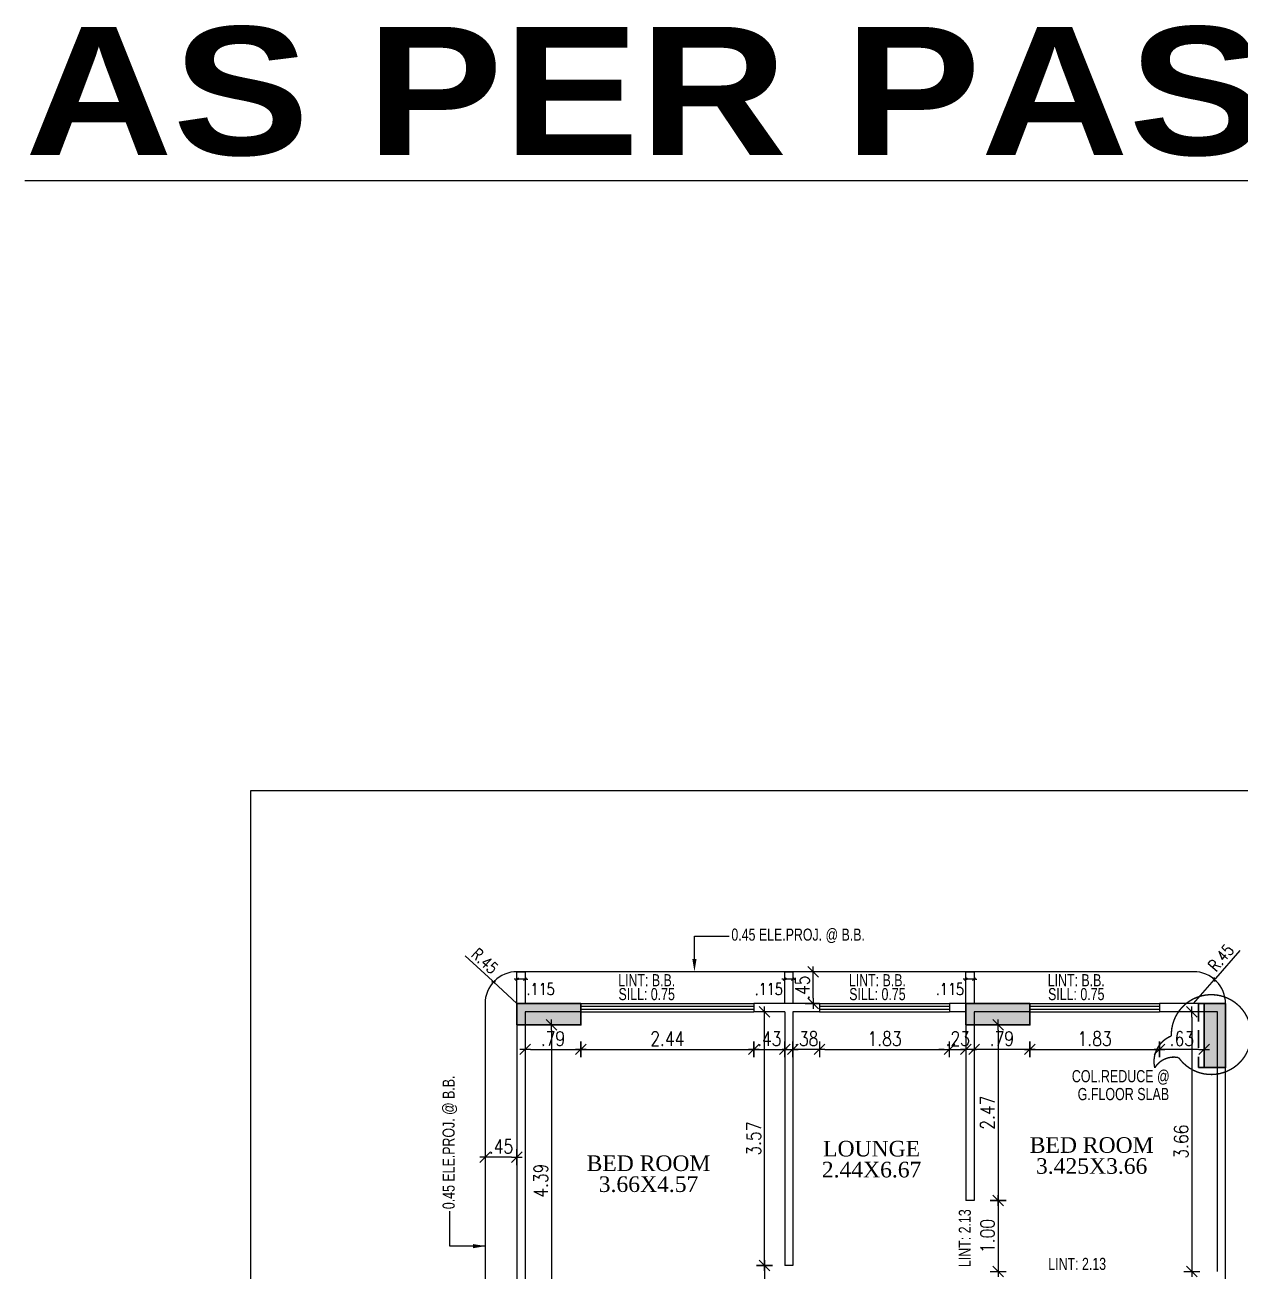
# Model space of a CAD drawing. Header units: inches. Extents: x 14331 to 14549, y 2557 to 2714.
# Drawn here: x 14415.99 to 14433.11, y 2607.17 to 2624.72 of the extents above; entities that cross this region are included whole.
import ezdxf
from ezdxf.enums import TextEntityAlignment as Align

# ---------------------------------------------------------------- set-up
doc = ezdxf.new("R2010")
doc.units = ezdxf.units.IN
doc.header["$LTSCALE"] = 0.25
doc.header["$MEASUREMENT"] = 0
doc.header["$PDMODE"] = 35
doc.linetypes.add('DASHEDX2', pattern=[1.5, 1, -0.5])
for name, color, linetype in [('dimension', 7, 'Continuous'), ('edge back', 34, 'Continuous'), ('edges', 1, 'Continuous'), ('proj-internal', 1, 'DASHEDX2'), ('text-large', 7, 'Continuous'), ('wall', 7, 'Continuous'), ('walls', 7, 'Continuous'), ('windows', 96, 'Continuous'), ('WORK TEX', 6, 'Continuous'), ('WORKING DIM', 7, 'Continuous')]:
    doc.layers.add(name, color=color, linetype=linetype)
doc.layers.add('P-COL', color=7, linetype='Continuous', lineweight=30)
doc.layers.add('P-COLHAT', color=8, linetype='Continuous', lineweight=25)
doc.styles.add('ARIAL', font='TIMES_0.TTF')
doc.styles.add('ARL', font='swisscl_0.ttf')
doc.styles.add('B', font='ARIBLK_0.TTF')
doc.styles.add('romans', font='romans.shx', dxfattribs={"width": 0.8})
doc.dimstyles.new('121', dxfattribs={"dimscale": 0.1, "dimtxt": 1.65, "dimasz": 0.2, "dimexe": 0.03125, "dimexo": 0.25, "dimgap": 0.5, "dimtad": 1, "dimzin": 4, "dimdsep": 46, "dimtxsty": 'romans', "dimblk1": 'MINITICK', "dimblk2": 'MINITICK', "dimsah": 1, "dimcen": 1, "dimse1": 1, "dimse2": 1, "dimclrd": 252, "dimclre": 256, "dimclrt": 7, "dimadec": 3, "dimazin": 0, "dimtfac": 0.8, "dimtix": 1, "dimtmove": 2, "dimatfit": 3, "dimfxl": 0, "dimtolj": 1, "dimtzin": 3, "dimarcsym": 0})
doc.dimstyles.new('DFSGSG', dxfattribs={"dimtxt": 0.23, "dimasz": 0.18, "dimexe": 0.18, "dimexo": 0.0625, "dimgap": 0.09, "dimtad": 1, "dimzin": 0, "dimdsep": 46, "dimtxsty": 'ARIAL', "dimcen": 0.09, "dimse1": 1, "dimse2": 1, "dimaunit": 1, "dimadec": 0, "dimazin": 0, "dimtfac": 1, "dimtix": 1, "dimtofl": 0, "dimtmove": 0, "dimatfit": 3, "dimfxl": 0, "dimtolj": 1, "dimtzin": 0, "dimarcsym": 0})
doc.dimstyles.new('minitick-100', dxfattribs={"dimscale": 0.1, "dimtxt": 2, "dimasz": 0.75, "dimexe": 0.03125, "dimexo": 0.25, "dimgap": 0.5, "dimtad": 1, "dimzin": 4, "dimdsep": 46, "dimtxsty": 'romans', "dimblk1": 'MINITICK', "dimblk2": 'MINITICK', "dimsah": 1, "dimcen": 1, "dimse1": 1, "dimse2": 1, "dimclrd": 252, "dimclre": 256, "dimclrt": 256, "dimadec": 3, "dimazin": 0, "dimtfac": 0.8, "dimtix": 1, "dimtmove": 2, "dimatfit": 3, "dimfxl": 0, "dimtolj": 1, "dimtzin": 3, "dimarcsym": 0})

# ---------------------------------------------------------------- blocks, each defined once
blk = doc.blocks.new('BLC-A')
at = {"layer": 'P-COLHAT', "lineweight": 30}
for points in [[(-6.244, 21.913), (-6.244, 21.613), (-7.144, 21.613), (-7.144, 21.913)], [(0.083, 21.913), (0.083, 21.613), (-0.817, 21.613), (-0.817, 21.913)], [(2.541, 21.913), (2.841, 21.913), (2.841, 21.013), (2.541, 21.013)]]:
    blk.add_hatch(color=256, dxfattribs=at).paths.add_polyline_path(points)
at = {"layer": 'P-COL'}
for points in [[(-6.244, 21.913), (-6.244, 21.613), (-7.144, 21.613), (-7.144, 21.913)], [(0.083, 21.913), (0.083, 21.613), (-0.817, 21.613), (-0.817, 21.913)], [(2.541, 21.913), (2.841, 21.913), (2.841, 21.013), (2.541, 21.013)]]:
    blk.add_lwpolyline(points, close=True, dxfattribs=at)
blk = doc.blocks.new('MINITICK')
at = {"color": 7}
for p, q in [((1, 1), (-1, -1)), ((-1, 0), (1, 0)), ((0, -1.5), (0, 1.5))]:
    blk.add_line(p, q, dxfattribs=at)
blk = doc.blocks.new('*D761')
at = {"layer": 'Defpoints', "color": 0, "ltscale": 10, "transparency": 16777216}
for p in [(14423.823, 2610.821), (14423.037, 2610.592), (14423.823, 2610.292)]:
    blk.add_point(p, dxfattribs=at)
at = {"layer": 'dimension', "color": 252, "lineweight": -2, "ltscale": 10, "transparency": 16777216}
blk.add_line((14423.112, 2610.292), (14423.748, 2610.292), dxfattribs=at)
at = {"layer": 'dimension', "color": 252, "lineweight": -2, "ltscale": 10, "transparency": 16777216, "xscale": 0.07500000000000001, "yscale": 0.07500000000000001, "zscale": 0.07500000000000001, "rotation": 180}
blk.add_blockref('MINITICK', (14423.037, 2610.292), dxfattribs=at)
at = {"layer": 'dimension', "color": 252, "lineweight": -2, "ltscale": 10, "transparency": 16777216, "xscale": 0.07500000000000001, "yscale": 0.07500000000000001, "zscale": 0.07500000000000001}
blk.add_blockref('MINITICK', (14423.823, 2610.292), dxfattribs=at)
at = {"layer": 'dimension', "ltscale": 10, "transparency": 16777216, "insert": (14423.43, 2610.442), "char_height": 0.2, "attachment_point": 5, "style": 'romans'}
blk.add_mtext('\\A1;.79', dxfattribs=at)
blk = doc.blocks.new('*D762')
at = {"layer": 'Defpoints', "color": 0, "ltscale": 10, "transparency": 16777216}
for p in [(14423.823, 2610.821), (14426.261, 2610.821), (14426.261, 2610.292)]:
    blk.add_point(p, dxfattribs=at)
at = {"layer": 'dimension', "color": 252, "lineweight": -2, "ltscale": 10, "transparency": 16777216}
blk.add_line((14423.898, 2610.292), (14426.186, 2610.292), dxfattribs=at)
at = {"layer": 'dimension', "color": 252, "lineweight": -2, "ltscale": 10, "transparency": 16777216, "xscale": 0.07500000000000001, "yscale": 0.07500000000000001, "zscale": 0.07500000000000001, "rotation": 180}
blk.add_blockref('MINITICK', (14423.823, 2610.292), dxfattribs=at)
at = {"layer": 'dimension', "color": 252, "lineweight": -2, "ltscale": 10, "transparency": 16777216, "xscale": 0.07500000000000001, "yscale": 0.07500000000000001, "zscale": 0.07500000000000001}
blk.add_blockref('MINITICK', (14426.261, 2610.292), dxfattribs=at)
at = {"layer": 'dimension', "ltscale": 10, "transparency": 16777216, "insert": (14425.042, 2610.442), "char_height": 0.2, "attachment_point": 5, "style": 'romans'}
blk.add_mtext('\\A1;2.44', dxfattribs=at)
blk = doc.blocks.new('*D763')
at = {"layer": 'Defpoints', "color": 0, "ltscale": 10, "transparency": 16777216}
for p in [(14426.261, 2610.821), (14426.696, 2610.821), (14426.696, 2610.292)]:
    blk.add_point(p, dxfattribs=at)
at = {"layer": 'dimension', "color": 252, "lineweight": -2, "ltscale": 10, "transparency": 16777216}
blk.add_line((14426.336, 2610.292), (14426.621, 2610.292), dxfattribs=at)
at = {"layer": 'dimension', "color": 252, "lineweight": -2, "ltscale": 10, "transparency": 16777216, "xscale": 0.07500000000000001, "yscale": 0.07500000000000001, "zscale": 0.07500000000000001, "rotation": 180}
blk.add_blockref('MINITICK', (14426.261, 2610.292), dxfattribs=at)
at = {"layer": 'dimension', "color": 252, "lineweight": -2, "ltscale": 10, "transparency": 16777216, "xscale": 0.07500000000000001, "yscale": 0.07500000000000001, "zscale": 0.07500000000000001}
blk.add_blockref('MINITICK', (14426.696, 2610.292), dxfattribs=at)
at = {"layer": 'dimension', "ltscale": 10, "transparency": 16777216, "insert": (14426.478, 2610.442), "char_height": 0.2, "attachment_point": 5, "style": 'romans'}
blk.add_mtext('\\A1;.43', dxfattribs=at)
blk = doc.blocks.new('*D764')
at = {"layer": 'Defpoints', "color": 0, "ltscale": 10, "transparency": 16777216}
for p in [(14423.037, 2610.636), (14423.31, 2606.248), (14423.409, 2606.248)]:
    blk.add_point(p, dxfattribs=at)
at = {"layer": 'dimension', "color": 252, "lineweight": -2, "ltscale": 10, "transparency": 16777216}
blk.add_line((14423.409, 2610.561), (14423.409, 2606.323), dxfattribs=at)
at = {"layer": 'dimension', "color": 252, "lineweight": -2, "ltscale": 10, "transparency": 16777216, "xscale": 0.07500000000000001, "yscale": 0.07500000000000001, "zscale": 0.07500000000000001}
for p, rotation in [((14423.409, 2610.636), 90), ((14423.409, 2606.248), 270)]:
    blk.add_blockref('MINITICK', p, dxfattribs=dict(at, rotation=rotation))
at = {"layer": 'dimension', "ltscale": 10, "transparency": 16777216, "insert": (14423.259, 2608.442), "char_height": 0.2, "attachment_point": 5, "rotation": 90, "style": 'romans'}
blk.add_mtext('\\A1;4.39', dxfattribs=at)
blk = doc.blocks.new('*D765')
at = {"layer": 'Defpoints', "color": 0, "ltscale": 10, "transparency": 16777216}
for p in [(14426.411, 2610.821), (14426.696, 2610.821), (14426.696, 2607.249)]:
    blk.add_point(p, dxfattribs=at)
at = {"layer": 'dimension', "color": 252, "lineweight": -2, "ltscale": 10, "transparency": 16777216}
blk.add_line((14426.411, 2607.324), (14426.411, 2610.746), dxfattribs=at)
at = {"layer": 'dimension', "color": 252, "lineweight": -2, "ltscale": 10, "transparency": 16777216, "xscale": 0.07500000000000001, "yscale": 0.07500000000000001, "zscale": 0.07500000000000001}
for p, rotation in [((14426.411, 2610.821), 90), ((14426.411, 2607.249), 270)]:
    blk.add_blockref('MINITICK', p, dxfattribs=dict(at, rotation=rotation))
at = {"layer": 'dimension', "ltscale": 10, "transparency": 16777216, "insert": (14426.261, 2609.035), "char_height": 0.2, "attachment_point": 5, "rotation": 90, "style": 'romans'}
blk.add_mtext('\\A1;3.57', dxfattribs=at)
blk = doc.blocks.new('*D766')
at = {"layer": 'Defpoints', "color": 0, "ltscale": 10, "transparency": 16777216}
for p in [(14426.696, 2607.249), (14426.411, 2606.248), (14426.696, 2606.248)]:
    blk.add_point(p, dxfattribs=at)
at = {"layer": 'dimension', "color": 252, "lineweight": -2, "ltscale": 10, "transparency": 16777216}
blk.add_line((14426.411, 2607.174), (14426.411, 2606.323), dxfattribs=at)
at = {"layer": 'dimension', "color": 252, "lineweight": -2, "ltscale": 10, "transparency": 16777216, "xscale": 0.07500000000000001, "yscale": 0.07500000000000001, "zscale": 0.07500000000000001}
for p, rotation in [((14426.411, 2607.249), 90), ((14426.411, 2606.248), 270)]:
    blk.add_blockref('MINITICK', p, dxfattribs=dict(at, rotation=rotation))
at = {"layer": 'dimension', "ltscale": 10, "transparency": 16777216, "insert": (14426.261, 2606.749), "char_height": 0.2, "attachment_point": 5, "rotation": 90, "style": 'romans'}
blk.add_mtext('\\A1;1.00', dxfattribs=at)
blk = doc.blocks.new('*D787')
at = {"layer": 'Defpoints', "color": 0, "ltscale": 10, "transparency": 16777216}
for p in [(14426.81, 2610.821), (14427.187, 2610.821), (14426.81, 2610.292)]:
    blk.add_point(p, dxfattribs=at)
at = {"layer": 'dimension', "color": 252, "lineweight": -2, "ltscale": 10, "transparency": 16777216}
for p, q in [((14426.735, 2610.292), (14426.66, 2610.292)), ((14427.187, 2610.292), (14426.81, 2610.292)), ((14427.262, 2610.292), (14427.337, 2610.292))]:
    blk.add_line(p, q, dxfattribs=at)
at = {"layer": 'dimension', "color": 252, "lineweight": -2, "ltscale": 10, "transparency": 16777216, "xscale": 0.07500000000000001, "yscale": 0.07500000000000001, "zscale": 0.07500000000000001}
blk.add_blockref('MINITICK', (14426.81, 2610.292), dxfattribs=at)
at = {"layer": 'dimension', "color": 252, "lineweight": -2, "ltscale": 10, "transparency": 16777216, "xscale": 0.07500000000000001, "yscale": 0.07500000000000001, "zscale": 0.07500000000000001, "rotation": 180}
blk.add_blockref('MINITICK', (14427.187, 2610.292), dxfattribs=at)
at = {"layer": 'dimension', "ltscale": 10, "transparency": 16777216, "insert": (14426.999, 2610.442), "char_height": 0.2, "attachment_point": 5, "style": 'romans'}
blk.add_mtext('\\A1;.38', dxfattribs=at)
blk = doc.blocks.new('*D788')
at = {"layer": 'Defpoints', "color": 0, "ltscale": 10, "transparency": 16777216}
for p in [(14427.187, 2610.86), (14429.019, 2610.86), (14429.019, 2610.292)]:
    blk.add_point(p, dxfattribs=at)
at = {"layer": 'dimension', "color": 252, "lineweight": -2, "ltscale": 10, "transparency": 16777216}
blk.add_line((14427.262, 2610.292), (14428.944, 2610.292), dxfattribs=at)
at = {"layer": 'dimension', "color": 252, "lineweight": -2, "ltscale": 10, "transparency": 16777216, "xscale": 0.07500000000000001, "yscale": 0.07500000000000001, "zscale": 0.07500000000000001, "rotation": 180}
blk.add_blockref('MINITICK', (14427.187, 2610.292), dxfattribs=at)
at = {"layer": 'dimension', "color": 252, "lineweight": -2, "ltscale": 10, "transparency": 16777216, "xscale": 0.07500000000000001, "yscale": 0.07500000000000001, "zscale": 0.07500000000000001}
blk.add_blockref('MINITICK', (14429.019, 2610.292), dxfattribs=at)
at = {"layer": 'dimension', "ltscale": 10, "transparency": 16777216, "insert": (14428.103, 2610.442), "char_height": 0.2, "attachment_point": 5, "style": 'romans'}
blk.add_mtext('\\A1;1.83', dxfattribs=at)
blk = doc.blocks.new('*D789')
at = {"layer": 'Defpoints', "color": 0, "ltscale": 10, "transparency": 16777216}
for p in [(14429.019, 2610.821), (14429.249, 2610.821), (14429.249, 2610.292)]:
    blk.add_point(p, dxfattribs=at)
at = {"layer": 'dimension', "color": 252, "lineweight": -2, "ltscale": 10, "transparency": 16777216}
for p, q in [((14428.944, 2610.292), (14428.869, 2610.292)), ((14429.019, 2610.292), (14429.249, 2610.292)), ((14429.324, 2610.292), (14429.399, 2610.292))]:
    blk.add_line(p, q, dxfattribs=at)
at = {"layer": 'dimension', "color": 252, "lineweight": -2, "ltscale": 10, "transparency": 16777216, "xscale": 0.07500000000000001, "yscale": 0.07500000000000001, "zscale": 0.07500000000000001}
blk.add_blockref('MINITICK', (14429.019, 2610.292), dxfattribs=at)
at = {"layer": 'dimension', "color": 252, "lineweight": -2, "ltscale": 10, "transparency": 16777216, "xscale": 0.07500000000000001, "yscale": 0.07500000000000001, "zscale": 0.07500000000000001, "rotation": 180}
blk.add_blockref('MINITICK', (14429.249, 2610.292), dxfattribs=at)
at = {"layer": 'dimension', "ltscale": 10, "transparency": 16777216, "insert": (14429.134, 2610.442), "char_height": 0.2, "attachment_point": 5, "style": 'romans'}
blk.add_mtext('\\A1;.23', dxfattribs=at)
blk = doc.blocks.new('*D815')
at = {"layer": 'Defpoints', "color": 0, "ltscale": 10, "transparency": 16777216}
for p in [(14429.364, 2610.636), (14430.149, 2610.636), (14429.364, 2610.292)]:
    blk.add_point(p, dxfattribs=at)
at = {"layer": 'dimension', "color": 252, "lineweight": -2, "ltscale": 10, "transparency": 16777216}
blk.add_line((14430.074, 2610.292), (14429.439, 2610.292), dxfattribs=at)
at = {"layer": 'dimension', "color": 252, "lineweight": -2, "ltscale": 10, "transparency": 16777216, "xscale": 0.07500000000000001, "yscale": 0.07500000000000001, "zscale": 0.07500000000000001, "rotation": 180}
blk.add_blockref('MINITICK', (14429.364, 2610.292), dxfattribs=at)
at = {"layer": 'dimension', "color": 252, "lineweight": -2, "ltscale": 10, "transparency": 16777216, "xscale": 0.07500000000000001, "yscale": 0.07500000000000001, "zscale": 0.07500000000000001}
blk.add_blockref('MINITICK', (14430.149, 2610.292), dxfattribs=at)
at = {"layer": 'dimension', "ltscale": 10, "transparency": 16777216, "insert": (14429.756, 2610.442), "char_height": 0.2, "attachment_point": 5, "style": 'romans'}
blk.add_mtext('\\A1;.79', dxfattribs=at)
blk = doc.blocks.new('*D816')
at = {"layer": 'Defpoints', "color": 0, "ltscale": 10, "transparency": 16777216}
for p in [(14430.149, 2610.821), (14431.977, 2610.821), (14431.977, 2610.292)]:
    blk.add_point(p, dxfattribs=at)
at = {"layer": 'dimension', "color": 252, "lineweight": -2, "ltscale": 10, "transparency": 16777216}
blk.add_line((14430.224, 2610.292), (14431.902, 2610.292), dxfattribs=at)
at = {"layer": 'dimension', "color": 252, "lineweight": -2, "ltscale": 10, "transparency": 16777216, "xscale": 0.07500000000000001, "yscale": 0.07500000000000001, "zscale": 0.07500000000000001, "rotation": 180}
blk.add_blockref('MINITICK', (14430.149, 2610.292), dxfattribs=at)
at = {"layer": 'dimension', "color": 252, "lineweight": -2, "ltscale": 10, "transparency": 16777216, "xscale": 0.07500000000000001, "yscale": 0.07500000000000001, "zscale": 0.07500000000000001}
blk.add_blockref('MINITICK', (14431.977, 2610.292), dxfattribs=at)
at = {"layer": 'dimension', "ltscale": 10, "transparency": 16777216, "insert": (14431.063, 2610.442), "char_height": 0.2, "attachment_point": 5, "style": 'romans'}
blk.add_mtext('\\A1;1.83', dxfattribs=at)
blk = doc.blocks.new('*D817')
at = {"layer": 'Defpoints', "color": 0, "ltscale": 10, "transparency": 16777216}
for p in [(14431.977, 2610.821), (14432.608, 2610.821), (14431.977, 2610.292)]:
    blk.add_point(p, dxfattribs=at)
at = {"layer": 'dimension', "color": 252, "lineweight": -2, "ltscale": 10, "transparency": 16777216}
blk.add_line((14432.533, 2610.292), (14432.052, 2610.292), dxfattribs=at)
at = {"layer": 'dimension', "color": 252, "lineweight": -2, "ltscale": 10, "transparency": 16777216, "xscale": 0.07500000000000001, "yscale": 0.07500000000000001, "zscale": 0.07500000000000001, "rotation": 180}
blk.add_blockref('MINITICK', (14431.977, 2610.292), dxfattribs=at)
at = {"layer": 'dimension', "color": 252, "lineweight": -2, "ltscale": 10, "transparency": 16777216, "xscale": 0.07500000000000001, "yscale": 0.07500000000000001, "zscale": 0.07500000000000001}
blk.add_blockref('MINITICK', (14432.608, 2610.292), dxfattribs=at)
at = {"layer": 'dimension', "ltscale": 10, "transparency": 16777216, "insert": (14432.292, 2610.442), "char_height": 0.2, "attachment_point": 5, "style": 'romans'}
blk.add_mtext('\\A1;.63', dxfattribs=at)
blk = doc.blocks.new('*D818')
at = {"layer": 'Defpoints', "color": 0, "ltscale": 10, "transparency": 16777216}
for p in [(14429.364, 2610.636), (14429.364, 2608.164), (14429.703, 2608.164)]:
    blk.add_point(p, dxfattribs=at)
at = {"layer": 'dimension', "color": 252, "lineweight": -2, "ltscale": 10, "transparency": 16777216}
blk.add_line((14429.703, 2610.561), (14429.703, 2608.239), dxfattribs=at)
at = {"layer": 'dimension', "color": 252, "lineweight": -2, "ltscale": 10, "transparency": 16777216, "xscale": 0.07500000000000001, "yscale": 0.07500000000000001, "zscale": 0.07500000000000001}
for p, rotation in [((14429.703, 2610.636), 90), ((14429.703, 2608.164), 270)]:
    blk.add_blockref('MINITICK', p, dxfattribs=dict(at, rotation=rotation))
at = {"layer": 'dimension', "ltscale": 10, "transparency": 16777216, "insert": (14429.553, 2609.4), "char_height": 0.2, "attachment_point": 5, "rotation": 90, "style": 'romans'}
blk.add_mtext('\\A1;2.47', dxfattribs=at)
blk = doc.blocks.new('*D819')
at = {"layer": 'Defpoints', "color": 0, "ltscale": 10, "transparency": 16777216}
for p in [(14429.364, 2608.164), (14429.364, 2607.163), (14429.703, 2607.163)]:
    blk.add_point(p, dxfattribs=at)
at = {"layer": 'dimension', "color": 252, "lineweight": -2, "ltscale": 10, "transparency": 16777216}
blk.add_line((14429.703, 2608.089), (14429.703, 2607.238), dxfattribs=at)
at = {"layer": 'dimension', "color": 252, "lineweight": -2, "ltscale": 10, "transparency": 16777216, "xscale": 0.07500000000000001, "yscale": 0.07500000000000001, "zscale": 0.07500000000000001}
for p, rotation in [((14429.703, 2608.164), 90), ((14429.703, 2607.163), 270)]:
    blk.add_blockref('MINITICK', p, dxfattribs=dict(at, rotation=rotation))
at = {"layer": 'dimension', "ltscale": 10, "transparency": 16777216, "insert": (14429.553, 2607.663), "char_height": 0.2, "attachment_point": 5, "rotation": 90, "style": 'romans'}
blk.add_mtext('\\A1;1.00', dxfattribs=at)
blk = doc.blocks.new('*D820')
at = {"layer": 'Defpoints', "color": 0, "ltscale": 10, "transparency": 16777216}
for p in [(14432.385, 2610.821), (14432.385, 2607.163), (14432.432, 2607.163)]:
    blk.add_point(p, dxfattribs=at)
at = {"layer": 'dimension', "color": 252, "lineweight": -2, "ltscale": 10, "transparency": 16777216}
blk.add_line((14432.432, 2610.746), (14432.432, 2607.238), dxfattribs=at)
at = {"layer": 'dimension', "color": 252, "lineweight": -2, "ltscale": 10, "transparency": 16777216, "xscale": 0.07500000000000001, "yscale": 0.07500000000000001, "zscale": 0.07500000000000001}
for p, rotation in [((14432.432, 2610.821), 90), ((14432.432, 2607.163), 270)]:
    blk.add_blockref('MINITICK', p, dxfattribs=dict(at, rotation=rotation))
at = {"layer": 'dimension', "ltscale": 10, "transparency": 16777216, "insert": (14432.282, 2608.992), "char_height": 0.2, "attachment_point": 5, "rotation": 90, "style": 'romans'}
blk.add_mtext('\\A1;3.66', dxfattribs=at)
blk = doc.blocks.new('*D1018')
at = {"layer": 'Defpoints', "color": 0, "ltscale": 10, "transparency": 16777216}
for p in [(14422.473, 2608.774), (14422.473, 2608.236), (14422.923, 2608.236)]:
    blk.add_point(p, dxfattribs=at)
at = {"layer": 'dimension', "color": 252, "lineweight": -2, "ltscale": 10, "transparency": 16777216}
blk.add_line((14422.848, 2608.774), (14422.548, 2608.774), dxfattribs=at)
at = {"layer": 'dimension', "color": 252, "lineweight": -2, "ltscale": 10, "transparency": 16777216, "xscale": 0.07500000000000001, "yscale": 0.07500000000000001, "zscale": 0.07500000000000001, "rotation": 180}
blk.add_blockref('MINITICK', (14422.473, 2608.774), dxfattribs=at)
at = {"layer": 'dimension', "color": 252, "lineweight": -2, "ltscale": 10, "transparency": 16777216, "xscale": 0.07500000000000001, "yscale": 0.07500000000000001, "zscale": 0.07500000000000001}
blk.add_blockref('MINITICK', (14422.923, 2608.774), dxfattribs=at)
at = {"layer": 'dimension', "ltscale": 10, "transparency": 16777216, "insert": (14422.698, 2608.924), "char_height": 0.2, "attachment_point": 5, "style": 'romans'}
blk.add_mtext('\\A1;.45', dxfattribs=at)
blk = doc.blocks.new('*D1019')
at = {"layer": 'Defpoints', "color": 0, "ltscale": 10, "transparency": 16777216}
for p in [(14426.81, 2611.386), (14427.095, 2611.386), (14426.81, 2610.936)]:
    blk.add_point(p, dxfattribs=at)
at = {"layer": 'dimension', "color": 252, "lineweight": -2, "ltscale": 10, "transparency": 16777216}
blk.add_line((14427.095, 2611.011), (14427.095, 2611.311), dxfattribs=at)
at = {"layer": 'dimension', "color": 252, "lineweight": -2, "ltscale": 10, "transparency": 16777216, "xscale": 0.07500000000000001, "yscale": 0.07500000000000001, "zscale": 0.07500000000000001}
for p, rotation in [((14427.095, 2611.386), 90), ((14427.095, 2610.936), 270)]:
    blk.add_blockref('MINITICK', p, dxfattribs=dict(at, rotation=rotation))
at = {"layer": 'dimension', "ltscale": 10, "transparency": 16777216, "insert": (14426.945, 2611.161), "char_height": 0.2, "attachment_point": 5, "rotation": 90, "style": 'romans'}
blk.add_mtext('\\A1;.45', dxfattribs=at)
blk = doc.blocks.new('*D746')
at = {"layer": 'Defpoints', "color": 0, "transparency": 16777216}
for p in [(14426.696, 2611.304), (14426.696, 2611.28), (14426.81, 2611.304)]:
    blk.add_point(p, dxfattribs=at)
at = {"layer": 'WORKING DIM', "color": 252, "lineweight": -2, "transparency": 16777216}
for p, q in [((14426.676, 2611.28), (14426.656, 2611.28)), ((14426.81, 2611.28), (14426.696, 2611.28)), ((14426.83, 2611.28), (14426.85, 2611.28))]:
    blk.add_line(p, q, dxfattribs=at)
at = {"layer": 'WORKING DIM', "color": 252, "lineweight": -2, "transparency": 16777216, "xscale": 0.02, "yscale": 0.02, "zscale": 0.02}
blk.add_blockref('MINITICK', (14426.696, 2611.28), dxfattribs=at)
at = {"layer": 'WORKING DIM', "color": 252, "lineweight": -2, "transparency": 16777216, "xscale": 0.02, "yscale": 0.02, "zscale": 0.02, "rotation": 180}
blk.add_blockref('MINITICK', (14426.81, 2611.28), dxfattribs=at)
at = {"layer": 'WORKING DIM', "color": 7, "transparency": 16777216, "insert": (14426.471, 2611.14), "char_height": 0.165, "attachment_point": 5, "style": 'romans'}
blk.add_mtext('\\A1;.115', dxfattribs=at)
blk = doc.blocks.new('*D747')
at = {"layer": 'Defpoints', "color": 0, "transparency": 16777216}
for p in [(14429.249, 2611.304), (14429.249, 2611.28), (14429.364, 2611.304)]:
    blk.add_point(p, dxfattribs=at)
at = {"layer": 'WORKING DIM', "color": 252, "lineweight": -2, "transparency": 16777216}
for p, q in [((14429.229, 2611.28), (14429.209, 2611.28)), ((14429.364, 2611.28), (14429.249, 2611.28)), ((14429.384, 2611.28), (14429.404, 2611.28))]:
    blk.add_line(p, q, dxfattribs=at)
at = {"layer": 'WORKING DIM', "color": 252, "lineweight": -2, "transparency": 16777216, "xscale": 0.02, "yscale": 0.02, "zscale": 0.02}
blk.add_blockref('MINITICK', (14429.249, 2611.28), dxfattribs=at)
at = {"layer": 'WORKING DIM', "color": 252, "lineweight": -2, "transparency": 16777216, "xscale": 0.02, "yscale": 0.02, "zscale": 0.02, "rotation": 180}
blk.add_blockref('MINITICK', (14429.364, 2611.28), dxfattribs=at)
at = {"layer": 'WORKING DIM', "color": 7, "transparency": 16777216, "insert": (14429.024, 2611.14), "char_height": 0.165, "attachment_point": 5, "style": 'romans'}
blk.add_mtext('\\A1;.115', dxfattribs=at)
blk = doc.blocks.new('*D756')
at = {"layer": 'Defpoints', "color": 0, "transparency": 16777216}
for p in [(14422.593, 2611.241), (14422.923, 2610.936)]:
    blk.add_point(p, dxfattribs=at)
at = {"layer": 'WORKING DIM', "color": 252, "lineweight": -2, "transparency": 16777216}
for p, q in [((14422.195, 2611.61), (14422.578, 2611.255)), ((14422.923, 2610.936), (14422.593, 2611.241))]:
    blk.add_line(p, q, dxfattribs=at)
at = {"layer": 'WORKING DIM', "color": 252, "lineweight": -2, "transparency": 16777216, "xscale": 0.02, "yscale": 0.02, "zscale": 0.02, "rotation": 317.2282276295621}
blk.add_blockref('MINITICK', (14422.593, 2611.241), dxfattribs=at)
at = {"layer": 'WORKING DIM', "color": 7, "transparency": 16777216, "insert": (14422.469, 2611.536), "char_height": 0.165, "attachment_point": 5, "rotation": 317.2282, "style": 'romans'}
blk.add_mtext('\\A1;R.45', dxfattribs=at)
blk = doc.blocks.new('*D757')
at = {"layer": 'Defpoints', "color": 0, "transparency": 16777216}
for p in [(14432.753, 2611.276), (14432.458, 2610.936)]:
    blk.add_point(p, dxfattribs=at)
at = {"layer": 'WORKING DIM', "color": 252, "lineweight": -2, "transparency": 16777216}
for p, q in [((14433.108, 2611.685), (14432.766, 2611.291)), ((14432.458, 2610.936), (14432.753, 2611.276))]:
    blk.add_line(p, q, dxfattribs=at)
at = {"layer": 'WORKING DIM', "color": 252, "lineweight": -2, "transparency": 16777216, "xscale": 0.02, "yscale": 0.02, "zscale": 0.02, "rotation": 229.0755117028225}
blk.add_blockref('MINITICK', (14432.753, 2611.276), dxfattribs=at)
at = {"layer": 'WORKING DIM', "color": 7, "transparency": 16777216, "insert": (14432.843, 2611.583), "char_height": 0.165, "attachment_point": 5, "rotation": 49.0755, "style": 'romans'}
blk.add_mtext('\\A1;R.45', dxfattribs=at)
blk = doc.blocks.new('*D723')
at = {"layer": 'Defpoints', "color": 0, "transparency": 16777216}
for p in [(14422.923, 2611.304), (14422.923, 2611.28), (14423.037, 2611.304)]:
    blk.add_point(p, dxfattribs=at)
at = {"layer": 'WORKING DIM', "color": 252, "lineweight": -2, "transparency": 16777216}
for p, q in [((14422.903, 2611.28), (14422.883, 2611.28)), ((14423.037, 2611.28), (14422.923, 2611.28)), ((14423.057, 2611.28), (14423.077, 2611.28))]:
    blk.add_line(p, q, dxfattribs=at)
at = {"layer": 'WORKING DIM', "color": 252, "lineweight": -2, "transparency": 16777216, "xscale": 0.02, "yscale": 0.02, "zscale": 0.02}
blk.add_blockref('MINITICK', (14422.923, 2611.28), dxfattribs=at)
at = {"layer": 'WORKING DIM', "color": 252, "lineweight": -2, "transparency": 16777216, "xscale": 0.02, "yscale": 0.02, "zscale": 0.02, "rotation": 180}
blk.add_blockref('MINITICK', (14423.037, 2611.28), dxfattribs=at)
at = {"layer": 'WORKING DIM', "color": 7, "transparency": 16777216, "insert": (14423.256, 2611.14), "char_height": 0.165, "attachment_point": 5, "style": 'romans'}
blk.add_mtext('\\A1;.115', dxfattribs=at)

msp = doc.modelspace()

# ---------------------------------------------------------------- linework, layer by layer
at = {"layer": 'edge back', "color": 3, "const_width": 0.0195}
msp.add_lwpolyline([(14432.247, 2610.175, 0.321855), (14431.91, 2610.031, -0.372837), (14432.144, 2610.481, -6.819595)], format="xyb", close=True, dxfattribs=at)
at = {"layer": 'edges', "ltscale": 0.4}
msp.add_lwpolyline([(14432.908, 2610.936, 0.414214), (14432.458, 2611.386), (14422.923, 2611.386, 0.414214), (14422.473, 2610.936), (14422.473, 2597.056, 0.414214), (14422.923, 2596.606)], format="xyb", dxfattribs=at)
for points in [[(14422.923, 2610.936), (14422.923, 2611.386), (14423.037, 2611.386), (14423.037, 2610.936)], [(14426.696, 2610.936), (14426.696, 2611.386), (14426.81, 2611.386), (14426.81, 2610.936)], [(14429.249, 2610.936), (14429.249, 2611.386), (14429.364, 2611.386), (14429.364, 2610.936)]]:
    msp.add_lwpolyline(points, dxfattribs=at)
at = {"layer": 'proj-internal', "color": 5, "lineweight": 30}
msp.add_lwpolyline([(14432.608, 2610.936), (14432.528, 2610.936), (14432.528, 2610.036), (14432.793, 2610.036)], dxfattribs=at)
at = {"layer": 'wall'}
msp.add_line((14432.908, 2610.936), (14432.908, 2610.936), dxfattribs=at)
msp.add_lwpolyline([(14448.866, 2613.933), (14419.166, 2613.933), (14419.166, 2571.933), (14448.866, 2571.933)], close=True, dxfattribs=at)
msp.add_lwpolyline([(14425.424, 2611.566), (14425.424, 2611.888), (14425.915, 2611.888)], dxfattribs=at)
msp.add_solid([(14425.454, 2611.566), (14425.424, 2611.386), (14425.394, 2611.566)], dxfattribs=at)
at = {"layer": 'walls', "linetype": 'Continuous'}
for p, q in [((14423.823, 2610.936), (14422.923, 2610.936)), ((14422.923, 2610.936), (14422.923, 2605.905)), ((14423.823, 2610.821), (14423.037, 2610.821)), ((14423.037, 2610.821), (14423.037, 2606.248)), ((14423.823, 2610.936), (14423.823, 2610.821)), ((14427.187, 2610.936), (14426.261, 2610.936)), ((14426.261, 2610.936), (14426.261, 2610.821)), ((14426.696, 2610.821), (14426.261, 2610.821)), ((14426.696, 2610.821), (14426.696, 2607.249)), ((14427.187, 2610.821), (14426.81, 2610.821)), ((14426.81, 2610.821), (14426.81, 2607.249)), ((14427.187, 2610.936), (14427.187, 2610.821)), ((14430.149, 2610.936), (14429.019, 2610.936)), ((14429.019, 2610.936), (14429.019, 2610.821)), ((14429.249, 2610.821), (14429.019, 2610.821)), ((14429.249, 2610.821), (14429.249, 2608.164)), ((14430.149, 2610.821), (14429.364, 2610.821)), ((14429.364, 2610.821), (14429.364, 2608.164)), ((14430.149, 2610.936), (14430.149, 2610.821)), ((14432.908, 2610.936), (14431.977, 2610.936)), ((14431.977, 2610.936), (14431.977, 2610.821)), ((14432.793, 2610.821), (14431.977, 2610.821)), ((14432.793, 2607.163), (14432.793, 2610.821)), ((14432.908, 2607.049), (14432.908, 2610.936)), ((14429.364, 2608.164), (14429.249, 2608.164)), ((14426.81, 2607.249), (14426.696, 2607.249))]:
    msp.add_line(p, q, dxfattribs=at)
at = {"layer": 'windows', "linetype": 'Continuous'}
for p, q in [((14423.823, 2610.936), (14426.261, 2610.936)), ((14423.823, 2610.898), (14426.261, 2610.898)), ((14423.823, 2610.86), (14426.261, 2610.86)), ((14423.823, 2610.821), (14426.261, 2610.821)), ((14427.187, 2610.936), (14429.019, 2610.936)), ((14427.187, 2610.898), (14429.019, 2610.898)), ((14427.187, 2610.86), (14429.019, 2610.86)), ((14427.187, 2610.821), (14429.019, 2610.821)), ((14430.149, 2610.936), (14431.977, 2610.936)), ((14430.149, 2610.898), (14431.977, 2610.898)), ((14430.149, 2610.86), (14431.977, 2610.86)), ((14430.149, 2610.821), (14431.977, 2610.821))]:
    msp.add_line(p, q, dxfattribs=at)

# ---------------------------------------------------------------- block references
at = {"layer": 'P-COLHAT'}
msp.add_blockref('BLC-A', (14430.067, 2589.023), dxfattribs=at)

# ---------------------------------------------------------------- texts
at = {"layer": 'text-large'}
for s, height, style, p in [('%%UAS PER PASSING', 1.80467, 'B', (14428.255, 2623.793)), ('LOUNGE', 0.22, 'ARIAL', (14427.92, 2608.893)), ('BED ROOM', 0.22, 'ARIAL', (14431.021, 2608.944)), ('BED ROOM', 0.22, 'ARIAL', (14424.777, 2608.688)), ('3.425X3.66', 0.22, 'ARIAL', (14431.021, 2608.649)), ('2.44X6.67', 0.22, 'ARIAL', (14427.92, 2608.598)), ('3.66X4.57', 0.22, 'ARIAL', (14424.777, 2608.393))]:
    msp.add_text(s, height=height, dxfattribs=dict(at, style=style)).set_placement(p, align=Align.MIDDLE_CENTER)
at = {"layer": 'WORK TEX', "style": 'ARL'}
for s, height, p in [('0.45 ELE.PROJ. @ B.B.', 0.17, (14426.885, 2611.908)), ('LINT: B.B.', 0.17, (14424.751, 2611.266)), ('LINT: B.B.', 0.17, (14428.002, 2611.266)), ('LINT: B.B.', 0.17, (14430.804, 2611.266)), ('SILL: 0.75', 0.17, (14424.751, 2611.07)), ('SILL: 0.75', 0.17, (14428.002, 2611.07)), ('SILL: 0.75', 0.17, (14430.804, 2611.07)), ('COL.REDUCE @', 0.17141, (14431.431, 2609.914)), ('G.FLOOR SLAB', 0.17141, (14431.468, 2609.662)), ('LINT: 2.13', 0.17, (14430.817, 2607.27))]:
    msp.add_text(s, height=height, dxfattribs=at).set_placement(p, align=Align.MIDDLE_CENTER)
for s, p in [('0.45 ELE.PROJ. @ B.B.', (14421.96, 2608.982)), ('LINT: 2.13', (14429.233, 2607.632))]:
    msp.add_text(s, height=0.17, rotation=90, dxfattribs=at).set_placement(p, align=Align.MIDDLE_CENTER)

# ---------------------------------------------------------------- dimensions: what is measured, and where the dimension line sits
at = {"layer": 'dimension', "ltscale": 10}
for base, p1, p2, picture, middle in [((14427.095, 2611.386), (14426.81, 2610.936), (14426.81, 2611.386), '*D1019', (14426.945, 2611.161)), ((14426.411, 2610.821), (14426.696, 2607.249), (14426.696, 2610.821), '*D765', (14426.261, 2609.035)), ((14432.432, 2607.163), (14432.385, 2610.821), (14432.385, 2607.163), '*D820', (14432.282, 2608.992)), ((14423.409, 2606.248), (14423.037, 2610.636), (14423.31, 2606.248), '*D764', (14423.259, 2608.442)), ((14429.703, 2608.164), (14429.364, 2610.636), (14429.364, 2608.164), '*D818', (14429.553, 2609.4)), ((14429.703, 2607.163), (14429.364, 2608.164), (14429.364, 2607.163), '*D819', (14429.553, 2607.663)), ((14426.411, 2606.248), (14426.696, 2607.249), (14426.696, 2606.248), '*D766', (14426.261, 2606.749))]:
    dim = msp.add_linear_dim(base=base, p1=p1, p2=p2, angle=90, dimstyle='minitick-100', dxfattribs=at)
    dim.commit()
    dim.dimension.update_dxf_attribs({"geometry": picture, "text_midpoint": middle})
for base, p1, p2, picture, middle in [((14423.823, 2610.292), (14423.037, 2610.592), (14423.823, 2610.821), '*D761', (14423.43, 2610.442)), ((14426.261, 2610.292), (14423.823, 2610.821), (14426.261, 2610.821), '*D762', (14425.042, 2610.442)), ((14426.6958, 2610.2916), (14426.2609, 2610.8214), (14426.6958, 2610.8214), '*D763', (14426.4784, 2610.4416)), ((14426.81, 2610.292), (14427.187, 2610.821), (14426.81, 2610.821), '*D787', (14426.999, 2610.442)), ((14429.019, 2610.292), (14427.187, 2610.86), (14429.019, 2610.86), '*D788', (14428.103, 2610.442)), ((14429.249, 2610.292), (14429.019, 2610.821), (14429.249, 2610.821), '*D789', (14429.134, 2610.442)), ((14431.977, 2610.292), (14430.149, 2610.821), (14431.977, 2610.821), '*D816', (14431.063, 2610.442)), ((14431.977, 2610.292), (14432.608, 2610.821), (14431.977, 2610.821), '*D817', (14432.292, 2610.442)), ((14429.3635, 2610.2916), (14430.1492, 2610.6358), (14429.3635, 2610.6358), '*D815', (14429.7564, 2610.4416)), ((14422.473, 2608.774), (14422.923, 2608.236), (14422.473, 2608.236), '*D1018', (14422.698, 2608.924))]:
    dim = msp.add_linear_dim(base=base, p1=p1, p2=p2, dimstyle='minitick-100', dxfattribs=at)
    dim.commit()
    dim.dimension.update_dxf_attribs({"geometry": picture, "text_midpoint": middle})
at = {"layer": 'WORKING DIM'}
for center, mpoint, picture, middle in [((14422.923, 2610.936), (14422.593, 2611.241), '*D756', (14422.469, 2611.536)), ((14432.458, 2610.936), (14432.753, 2611.276), '*D757', (14432.843, 2611.583))]:
    dim = msp.add_radius_dim(center=center, mpoint=mpoint, dimstyle='121', override={"dimfxl": 0.18, "dimfxlon": 1}, dxfattribs=at)
    dim.commit()
    dim.dimension.update_dxf_attribs({"geometry": picture, "text_midpoint": middle})
for base, p1, p2, picture, middle in [((14422.923, 2611.28), (14423.037, 2611.304), (14422.923, 2611.304), '*D723', (14423.256, 2611.14)), ((14426.696, 2611.28), (14426.81, 2611.304), (14426.696, 2611.304), '*D746', (14426.471, 2611.14)), ((14429.249, 2611.28), (14429.364, 2611.304), (14429.249, 2611.304), '*D747', (14429.024, 2611.14))]:
    dim = msp.add_linear_dim(base=base, p1=p1, p2=p2, angle=180, text='.115', dimstyle='121', override={"dimfxl": 0.18, "dimfxlon": 1}, dxfattribs=at)
    dim.commit()
    dim.dimension.update_dxf_attribs({"geometry": picture, "text_midpoint": middle, "dimtype": 160})

# ---------------------------------------------------------------- leaders
at = {"layer": 'wall'}
msp.add_leader([(14422.482, 2607.52), (14421.979, 2607.52), (14421.979, 2608.011)], dimstyle='DFSGSG', override={"dimgap": 0.09, "dimtad": 0, "dimarcsym": 1}, dxfattribs=at)

doc.saveas('drawing.dxf')
